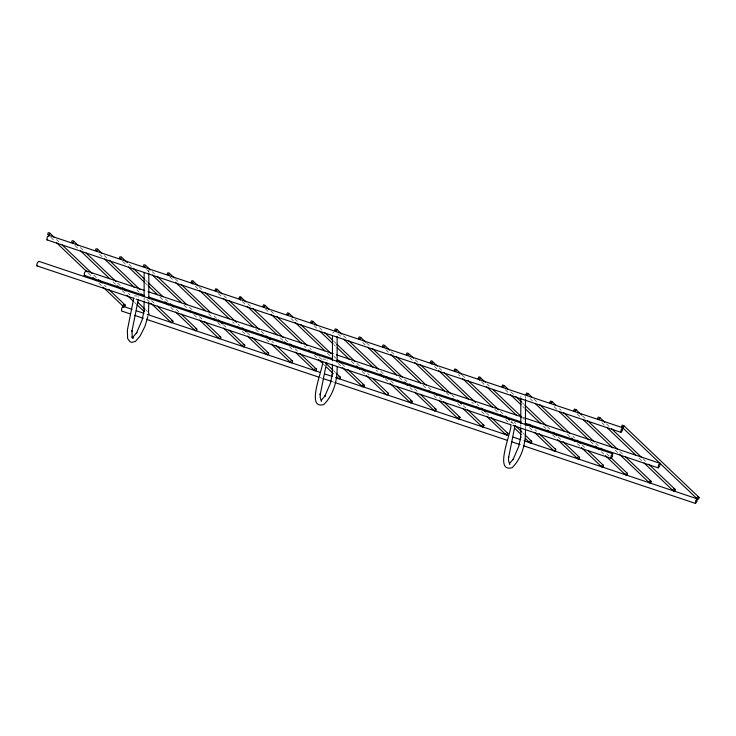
<?xml version="1.0" encoding="UTF-8"?>
<svg xmlns="http://www.w3.org/2000/svg" width="736" height="736" viewBox="0 0 736 736"><rect width="100%" height="100%" fill="white"/><g stroke="black" fill="none" stroke-linecap="round" stroke-linejoin="round"><path stroke-width="0.55" stroke-dasharray="3.68 2.76" d="M144.118 299.938L144.118 297.638M148.819 272.292L148.819 270.057M520.784 427.386L520.784 425.086M525.458 428.711L525.458 426.484M525.486 398.59L525.486 396.354M138.736 297.418L138.754 296.746M327.069 360.566L327.088 359.895M515.402 423.715L515.421 423.044L514.114 422.326M520.812 397.532L520.904 396.189M332.571 333.04L333.978 332.148M134.256 295.909L137.448 296.028M322.589 359.058L325.781 359.177M510.922 422.206L512.247 421.976M522.716 417.266L524.897 417.993M319.709 377.439L321.89 378.166M331.688 381.45L333.868 382.186M606.519 423.936L609.831 427.092M642.96 458.703L646.272 461.868M601.827 422.657L604.311 425.031M639.096 458.215L641.58 460.589M582.599 415.914L586.739 419.87M619.878 451.472L623.19 454.636M577.079 413.844L581.219 417.8M615.186 450.193L617.67 452.566M559.516 408.682L561.172 410.265M595.958 443.458L598.442 445.832M606.731 453.735L609.215 456.099M553.996 406.622L557.308 409.777M590.438 441.388L593.75 444.553M601.211 451.665L604.523 454.82M533.94 399.087L538.08 403.043M572.875 436.227L574.531 437.81M581.983 444.921L585.295 448.086M530.076 398.599L532.56 400.973M567.355 434.157L570.667 437.322M577.291 443.642L579.775 446.016M510.858 391.856L514.17 395.02M522.45 402.923L524.106 404.506M547.299 426.632L551.439 430.578M558.072 436.899L561.384 440.064M505.328 389.786L508.65 392.95M522.726 406.382L524.382 407.965M543.435 426.144L545.919 428.508M552.552 434.829L555.864 437.994M486.938 383.842L489.422 386.207M522.56 417.818L524.216 419.4M534.98 429.677L536.636 431.25M481.418 381.772L485.558 385.719M529.46 427.607L532.772 430.762M462.199 375.029L465.511 378.194M500.296 411.378L502.78 413.752M511.069 421.654L513.553 424.028M522.661 432.722L524.317 434.295M458.335 374.541L459.991 376.124M494.776 409.308L498.916 413.264M505.549 419.584L508.033 421.958M439.107 367.798L442.419 370.962M477.213 404.156L478.869 405.729M486.321 412.841L489.633 416.006M434.415 366.519L436.899 368.892M471.693 402.086L473.349 403.659M481.629 411.562L484.113 413.936M415.196 359.784L417.68 362.149M451.637 394.551L455.777 398.507M463.238 405.619L466.55 408.774M409.676 357.714L412.988 360.87M446.117 392.481L450.257 396.437M457.718 403.549L461.03 406.704M391.276 351.762L394.588 354.927M428.554 387.32L431.038 389.694M439.318 397.596L441.802 399.97M385.756 349.692L389.896 353.648M423.034 385.259L426.346 388.415M433.798 395.526L437.11 398.691M366.537 342.958L370.677 346.904M404.634 379.307L407.118 381.671M414.58 388.792L417.892 391.948M362.673 342.461L365.157 344.834M399.114 377.237L403.254 381.184M409.888 387.513L412.372 389.878M343.445 335.726L347.585 339.673M380.724 371.284L383.208 373.658M390.66 380.77L393.972 383.925M337.925 333.656L341.237 336.821M376.032 370.006L377.688 371.588M385.14 378.7L389.28 382.646M319.534 327.704L322.018 330.078M333.61 341.136L336.094 343.51M356.804 363.271L360.125 366.427M367.577 373.538L369.233 375.121M314.014 325.634L317.326 328.799M333.886 344.604L335.542 346.187M351.284 361.201L354.596 364.357M362.057 371.468L365.369 374.633M294.786 318.9L298.926 322.846M333.721 356.04L336.205 358.404M342.001 363.943L346.141 367.89M290.922 318.412L293.406 320.776M327.373 353.179L330.685 356.344M338.137 363.455L340.621 365.82M270.876 310.877L275.016 314.833M309.801 348.018L311.457 349.6M318.918 356.712L322.23 359.876M333.822 370.935L335.487 372.517M265.356 308.807L269.496 312.763M304.281 345.948L305.937 347.53M314.226 355.433L316.71 357.806M322.506 363.336L324.99 365.709M247.784 303.646L251.924 307.602M285.062 339.213L288.374 342.369M294.998 348.689L299.138 352.645M242.264 301.576L246.404 305.532M280.37 337.934L282.854 340.299M289.478 346.619L293.618 350.575M223.873 295.633L227.185 298.788M261.142 331.191L264.463 334.356M271.915 341.467L273.571 343.04M218.353 293.563L222.493 297.51M255.622 329.121L258.934 332.286M266.395 339.397L269.707 342.553M199.125 286.819L203.265 290.775M238.059 323.96L239.715 325.542M247.167 332.654L250.479 335.818M195.261 286.332L197.745 288.705M232.539 321.89L234.195 323.472M242.475 331.375L244.959 333.748M175.214 278.806L179.354 282.753M214.139 315.946L216.632 318.311M223.256 324.631L226.568 327.796M169.694 276.736L173.834 280.683M208.619 313.876L211.103 316.241M217.736 322.57L221.048 325.726M152.122 271.575L154.606 273.939M189.4 307.133L192.712 310.298M199.336 316.618L201.82 318.992M146.602 269.505L150.742 273.452M183.88 305.063L187.192 308.228M193.816 314.548L197.956 318.495M129.039 264.344L131.523 266.717M145.608 280.149L147.264 281.732M165.48 299.11L167.974 301.484M176.254 309.387L178.738 311.76M122.691 261.482L126.003 264.647M145.056 282.817L147.54 285.191M159.96 297.05L163.272 300.205M170.734 307.317L173.218 309.69M104.291 255.539L107.603 258.695M151.506 300.582L154.818 303.738M99.599 254.26L102.083 256.625M136.878 289.818L139.362 292.183M146.814 299.304L149.298 301.668M80.38 247.517L84.52 251.464M117.65 283.075L120.971 286.24M128.423 293.351L130.079 294.934M145.82 309.948L147.476 311.521M74.86 245.447L79 249.394M112.958 281.796L115.442 284.17M122.075 290.49L125.387 293.655M134.495 302.34L136.151 303.922M56.46 239.494L58.944 241.868M93.739 275.062L97.051 278.217M104.503 285.329L106.159 286.911M50.775 237.24L55.08 241.38M88.219 272.992L91.531 276.147M98.817 283.075L102.295 286.424"/><path stroke-width="1.1" d="M144.118 301.088L143.98 311.622L144.072 310.537L142.14 319.939L136.316 333.426L136.914 332.47L132.986 337.079M144.118 296.498L144.146 272.375M148.792 302.413L148.552 312.036M148.792 297.951L148.819 273.406M332.451 364.237L332.313 374.771L332.405 373.686L330.473 383.088L324.65 396.575L325.248 395.628L321.319 400.237M332.451 360.787L332.479 335.533M337.116 366.675C337.502 380.218 333.583 394.809 323.822 404.533C303.664 410.283 326.223 362.508 322.129 361.256M337.125 362.213L337.152 336.554M520.784 428.536L520.646 437.92L520.738 436.834L518.806 446.237L512.983 459.724L513.59 458.776L509.652 463.386M520.784 423.945L520.812 398.682M525.449 429.824C525.835 443.366 521.916 457.958 512.155 467.682C491.998 473.432 514.556 425.656 510.462 424.405M525.458 425.362L525.486 399.703M133.796 298.108L127.374 330.087L127.622 338.569L130.024 341.743L131.68 342.36L135.488 341.384L140.199 335.874L144.964 326.352L147.853 316.563M138.276 299.607L131.854 331.586L131.946 330.501L132.222 336.683L133.124 338.321L131.799 337.106L133.087 337.594M326.609 362.756L320.188 394.735L320.28 393.65L320.151 397.164L321.457 401.47M514.942 425.905L508.521 457.893L508.613 456.798L508.484 460.313L509.79 464.618M48.714 235.272L47.233 237.001L46.948 239.862L620.917 432.317L622.398 430.588L622.684 427.726L48.714 235.272L48.87 236.339M46.948 239.862L47.628 239.586M512.909 425.463L610.935 458.335L612.407 456.605L612.692 453.744L38.723 261.289L37.251 263.019L36.8 264.804L36.966 265.88L37.637 265.604M144.79 290.545L85.983 270.82L84.502 272.55L84.217 275.411L84.898 275.144M131.965 309.304L123.252 306.378L121.771 308.108L121.486 310.969L130.198 313.895M622.684 427.726L621.202 429.456L620.917 432.317M612.692 453.744L611.22 455.474L610.935 458.335M659.953 463.284L658.472 465.005L658.186 467.875L659.658 466.146L659.953 463.284L524.897 417.993M697.222 498.833L695.741 500.563L695.456 503.424L696.928 501.694L697.222 498.833L524.05 440.772M123.63 304.557L125.212 305.09L124.596 306.71L123.666 306.783L102.957 287.022M147.586 314.796L149.15 314.024L148.47 312.506M171.46 320.592L172.38 320.519L173.061 322.046L171.497 322.819M195.371 328.615L196.3 328.541L196.981 330.068L195.417 330.841M219.291 336.628L220.211 336.564L220.892 338.082L219.328 338.854M243.202 344.65L244.794 345.184L244.168 346.803L243.248 346.877L223.532 328.1M267.122 352.673L268.042 352.599L268.723 354.126L267.159 354.89M291.033 360.686L291.962 360.622L292.643 362.14L291.079 362.912M314.953 368.708L315.873 368.635L316.554 370.162L314.99 370.935M338.864 376.731L339.793 376.657L340.474 378.175L338.91 378.948M362.784 384.744L363.704 384.67L364.384 386.198L362.82 386.97M386.74 394.993L388.304 394.22L388.286 393.3L372.545 378.286M410.614 400.78L411.534 400.715L412.215 402.233L410.651 403.006M434.525 408.802L435.454 408.728L436.135 410.256L434.571 411.028M458.445 416.824L460.028 417.349L459.402 418.977L458.482 419.051L438.766 400.274M482.356 424.838L483.948 425.371L483.322 427L482.402 427.064L462.686 408.287M506.313 435.086L507.877 434.314L507.858 433.394L491.289 417.588M530.187 440.882L531.116 440.809L531.797 442.336L530.233 443.1M554.144 451.122L555.708 450.349L555.689 449.429L539.12 433.624M578.018 456.918L578.947 456.844L579.628 458.372L578.064 459.144M625.894 475.18L627.458 474.407L627.44 473.487L610.871 457.682M649.768 480.976L651.351 481.51L650.725 483.129L649.143 482.595L619.326 454.149M673.679 488.989L674.608 488.925L675.289 490.443L673.725 491.216M697.599 497.012L699.182 497.545L698.556 499.164L696.974 498.631L621.598 426.724L622.224 425.104L623.806 425.629L699.182 497.545M148.065 291.64L333.215 353.722M336.481 354.816L521.631 416.898M84.217 275.411L144.118 295.504M148.479 296.958L332.534 358.68M336.895 360.143L520.959 421.857M525.311 423.32L658.186 467.875M36.966 265.88L133.897 298.384M136.077 299.11L510.729 424.736M136.316 310.758L143.943 313.315M147.209 314.41L320.381 372.48M324.742 373.943L332.359 376.492M335.625 377.596L507.711 435.289M513.158 437.12L520.775 439.677M134.559 315.348L143.272 318.274M146.538 319.369L318.614 377.071M322.975 378.534L331.688 381.45M334.954 382.545L507.04 440.248M511.391 441.71L520.104 444.627M523.37 445.731L695.456 503.424M621.598 426.724L623.18 427.257L623.806 425.629M599.886 417.616L598.304 417.082L597.678 418.701L599.27 419.235L599.886 417.616L604.863 422.354M575.975 409.593L574.393 409.06L573.767 410.688L575.35 411.212L575.975 409.593L581.771 415.122M552.055 401.571L550.473 401.046L549.847 402.666L551.439 403.199L552.055 401.571L556.204 405.527M626.778 472.88L627.44 473.487M528.144 393.558L526.562 393.024L525.936 394.643L527.519 395.177L528.144 393.558L532.284 397.504M602.858 464.867L603.538 466.385L601.974 467.158L581.431 447.589M504.224 385.535L502.642 385.002L502.016 386.63L503.608 387.164L504.224 385.535L508.374 389.491M485.282 382.26L479.651 376.915L478.731 376.988L478.106 378.608L479.762 380.19M478.106 378.608L479.688 379.141L480.314 377.522M555.027 448.831L555.689 449.429M456.394 369.5L454.811 368.966L454.186 370.594L455.777 371.119L456.394 369.5L461.371 374.238M437.451 366.224L431.82 360.879L430.9 360.944L430.275 362.572L431.931 364.154M430.275 362.572L431.857 363.106L432.483 361.477M507.196 432.786L507.858 433.394M408.563 353.464L406.98 352.93L406.355 354.55L407.946 355.083L408.563 353.464L413.54 358.202M384.652 345.442L383.07 344.908L382.444 346.536L384.026 347.061L384.652 345.442L389.62 350.18M360.732 337.419L359.15 336.895L358.524 338.514L360.116 339.048L360.732 337.419L365.709 342.166M336.821 329.406L335.239 328.872L334.613 330.492L336.196 331.025L336.821 329.406L341.789 334.144M312.901 321.384L311.319 320.85L310.693 322.478L312.285 323.012L312.901 321.384L317.05 325.34M387.624 392.693L388.286 393.3M288.99 313.361L287.408 312.837L286.782 314.456L288.365 314.99L288.99 313.361L293.13 317.317M265.07 305.348L263.488 304.814L262.862 306.434L264.454 306.967L265.07 305.348L269.22 309.295M246.128 302.073L240.497 296.728L239.577 296.792L238.952 298.42L240.608 300.003M238.952 298.42L240.534 298.954L241.16 297.326M217.24 289.312L215.657 288.779L215.032 290.398L216.623 290.932L217.24 289.312L222.217 294.05M198.297 286.028L192.666 280.683L191.746 280.756L191.121 282.385L192.777 283.958M191.121 282.385L192.703 282.909L193.329 281.29M169.409 273.268L167.826 272.734L167.201 274.362L168.792 274.896L169.409 273.268L174.386 278.015M145.498 265.254L143.916 264.721L143.29 266.34L144.872 266.874L145.498 265.254L150.466 269.992M121.578 257.232L119.996 256.698L119.37 258.327L120.962 258.851L121.578 257.232L127.383 262.761M97.667 249.21L96.085 248.685L95.459 250.304L97.042 250.838L97.667 249.21L101.807 253.166M73.747 241.196L72.165 240.663L71.539 242.282L73.131 242.816L73.747 241.196L77.896 245.143M49.836 233.174L48.254 232.64L47.628 234.269L49.211 234.802L49.836 233.174L53.976 237.13M611.487 428.674L641.304 457.12M648.766 464.241L675.271 489.523M606.795 427.395L635.784 455.06M644.064 462.953L673.063 490.618L673.044 489.698M587.567 420.661L617.394 449.107M625.674 457.01L651.351 481.51M582.875 419.382L612.702 447.828M563.656 412.638L594.302 441.876M600.935 448.196L603.419 450.57M558.964 411.36L588.782 439.806M595.406 446.126L598.718 449.291M605.351 455.612L625.232 474.582L625.214 473.653M539.736 404.616L569.563 433.072M577.015 440.183L580.327 443.339M587.788 450.45L603.52 465.465M535.044 403.337L564.043 431.002M571.495 438.113L574.807 441.269M515.826 396.603L521.622 402.132M524.934 405.297L546.471 425.84M553.104 432.161L556.416 435.326M563.04 441.646L579.609 457.452M510.306 394.533L521.07 404.8M525.21 408.756L540.951 423.77M547.575 430.091L550.059 432.464M557.52 439.576L577.401 458.537L577.383 457.617M492.734 389.372L521.732 417.027M529.184 424.138L532.496 427.303M486.386 386.51L516.212 414.957M525.32 423.651L526.976 425.233M534.428 432.345L553.481 450.524M467.995 380.558L498.64 409.805M505.273 416.125L509.413 420.072M515.209 425.601L521.833 431.931M525.145 435.086L531.778 441.407M462.475 378.488L492.292 406.944M500.572 414.846L502.228 416.42M514.657 428.278L521.281 434.599M525.421 438.555L529.57 442.502L529.552 441.582M444.075 372.545L475.557 402.574M481.353 408.103L485.493 412.059M438.555 370.475L468.381 398.921M476.661 406.824L479.145 409.198M486.597 416.309L505.65 434.479L505.632 433.559M420.164 364.522L450.809 393.76M457.442 400.08L461.582 404.036M467.378 409.566L483.948 425.371M414.644 362.452L444.461 390.899M452.741 398.802L454.397 400.384M396.244 356.509L426.07 384.956M434.35 392.858L436.834 395.223M443.458 401.552L460.028 417.349M390.724 354.439L420.55 382.886M428.83 390.788L430.486 392.371M372.333 348.487L402.15 376.933M409.612 384.045L412.096 386.418M420.376 394.321L436.117 409.336M367.641 347.208L396.63 374.863M404.082 381.975L407.404 385.14M414.856 392.251L433.909 410.421M348.413 340.464L378.24 368.911M386.52 376.814L389.004 379.187M396.465 386.299L412.197 401.313M343.721 339.186L373.548 367.632M380.172 373.962L383.484 377.117M390.108 383.438L409.989 402.408L409.97 401.488M324.502 332.451L332.782 340.354M336.922 344.301L355.148 361.689M361.781 368.009L365.093 371.165M319.81 331.172L333.058 343.813M337.208 347.76L349.628 359.619M356.252 365.939L359.573 369.104M366.197 375.424L386.078 394.386M300.582 324.429L331.237 353.666M337.861 359.987L341.173 363.152M347.806 369.472L364.366 385.278M295.062 322.359L324.889 350.805M342.277 367.402L362.158 386.372L362.14 385.443M276.672 316.406L307.317 345.644M313.95 351.974L317.262 355.129M325.542 363.032L332.994 370.144M336.315 373.308L340.455 377.255M271.152 314.336L301.797 343.583M308.421 349.904L310.905 352.268M318.366 359.38L321.678 362.544M326.646 367.282L333.27 373.612M336.591 376.768L338.247 378.35M252.752 308.393L283.406 337.631M290.03 343.951L293.342 347.116M299.975 353.436L316.535 369.242M247.232 306.323L277.058 334.77M284.51 341.881L286.994 344.255M295.274 352.158L314.327 370.328L314.309 369.408M228.841 300.371L259.486 329.608M266.119 335.929L270.259 339.885M276.055 345.414L292.624 361.22M223.321 298.301L253.138 326.747M261.418 334.65L263.083 336.232M271.363 344.135L290.416 362.314L290.398 361.385M204.921 292.348L236.403 322.377M242.199 327.916L246.339 331.862M252.144 337.392L268.704 353.197M199.401 290.288L229.227 318.734M237.507 326.637L239.991 329.001M247.443 336.113L266.496 354.292L266.478 353.372M181.01 284.335L210.827 312.782M218.288 319.893L222.428 323.849M229.052 330.17L244.794 345.184M175.49 282.265L205.307 310.712M213.587 318.614L215.252 320.197M157.09 276.313L186.916 304.759M195.196 312.662L196.852 314.244M204.314 321.356L220.874 337.162M152.398 275.034L181.396 302.689M189.676 310.592L191.332 312.174M199.612 320.077L218.666 338.256L218.647 337.336M133.179 268.3L144.771 279.358M148.092 282.523L162.996 296.746M170.458 303.858L173.77 307.013M181.222 314.125L196.963 329.139M128.487 267.021L144.228 282.035M148.368 285.982L157.476 294.676M164.928 301.788L168.25 304.943M175.702 312.064L194.755 330.234M109.259 260.277L139.914 289.515M148.194 297.418L149.85 299M157.311 306.112L173.043 321.126M104.567 258.998L134.394 287.445M141.018 293.765L143.502 296.139M150.954 303.25L170.835 322.221L170.816 321.292M86.176 253.046L115.994 281.492M122.627 287.822L125.939 290.978M137.531 302.045L144.992 309.157M80.656 250.976L109.646 278.64M117.098 285.752L120.419 288.908M127.043 295.228L133.667 301.558M136.979 304.713L143.612 311.034M62.266 245.033L92.083 273.479M98.707 279.8L102.019 282.964M108.652 289.285L125.212 305.09M56.571 242.77L87.225 272.007M93.021 277.546L96.333 280.701M123.252 306.378L123.409 307.455M696.955 497.711L696.974 498.631M649.124 481.675L649.143 482.595M601.294 465.64L601.312 466.56M481.721 425.546L481.74 426.466M457.801 417.524L457.82 418.444M242.567 345.35L242.586 346.27M122.986 305.256L123.004 306.176"/></g></svg>
